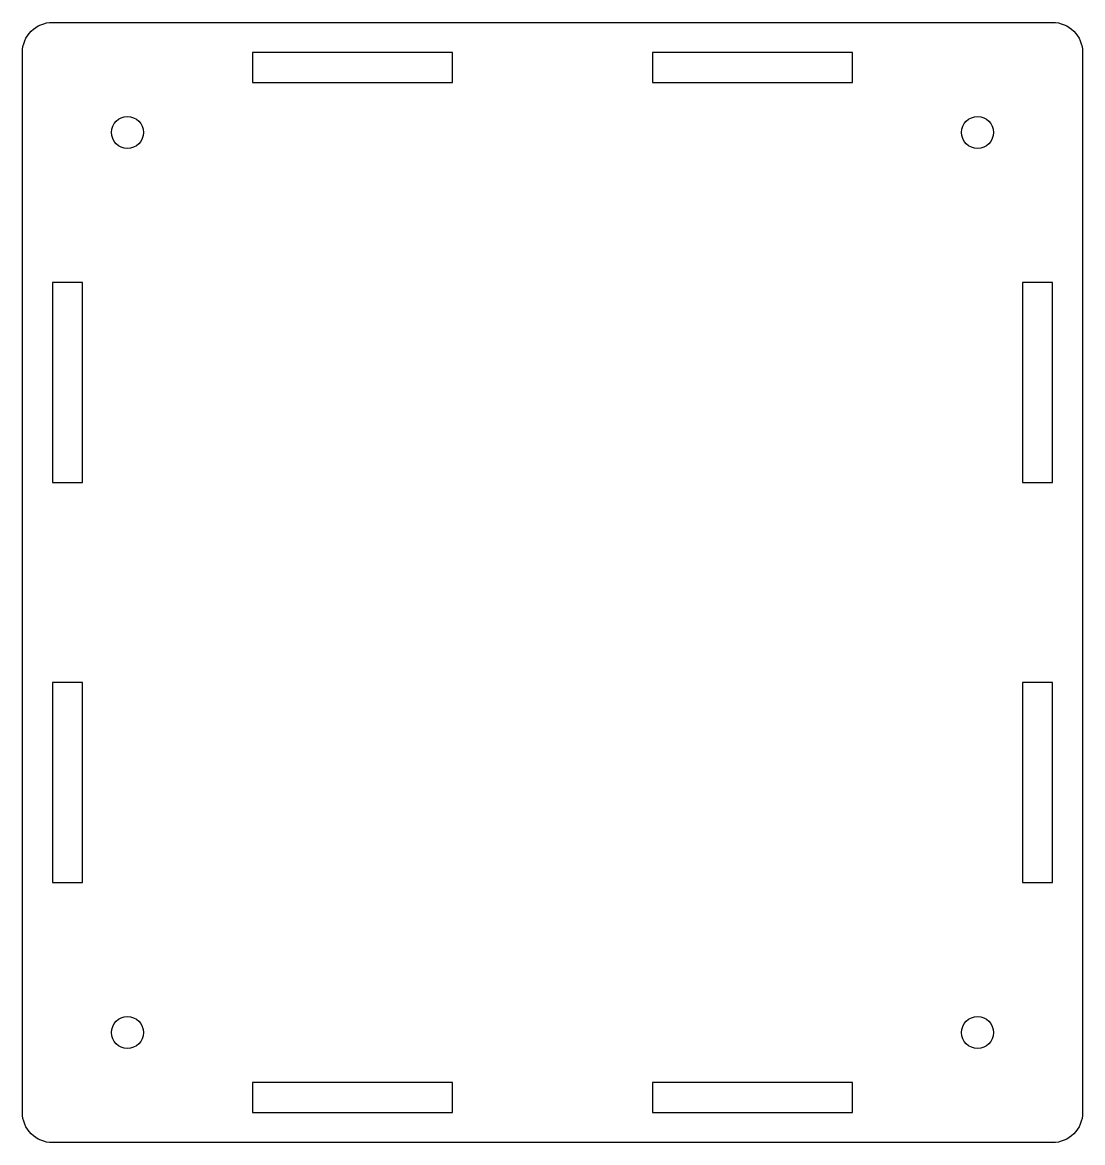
# Model space of a CAD drawing. Header units: millimetres. Extents: x -53 to 53, y -56 to 56.
import ezdxf

# ---------------------------------------------------------------- set-up
doc = ezdxf.new("R2010")
doc.units = ezdxf.units.MM
doc.layers.get('0').update_dxf_attribs({"linetype": 'CONTINUOUS'})

msp = doc.modelspace()

# ---------------------------------------------------------------- linework, layer by layer
msp.add_lwpolyline([(-50, -56, -0.414214), (-53, -53), (-53, 53, -0.414214), (-50, 56), (50, 56, -0.414214), (53, 53), (53, -53, -0.414214), (50, -56)], format="xyb", close=True)
for points in [[(-10, 53), (-30, 53), (-30, 50), (-10, 50)], [(30, 50), (30, 53), (10, 53), (10, 50)], [(-50, 30), (-50, 10), (-47, 10), (-47, 30)], [(50, 10), (50, 30), (47, 30), (47, 10)], [(-47, -10), (-50, -10), (-50, -30), (-47, -30)], [(47, -30), (50, -30), (50, -10), (47, -10)], [(-30, -50), (-30, -53), (-10, -53), (-10, -50)], [(10, -53), (30, -53), (30, -50), (10, -50)]]:
    msp.add_lwpolyline(points, close=True)
for centre in [(-42.5, 45), (42.5, 45), (-42.5, -45), (42.5, -45)]:
    msp.add_circle(centre, 1.6)

doc.saveas('drawing.dxf')
